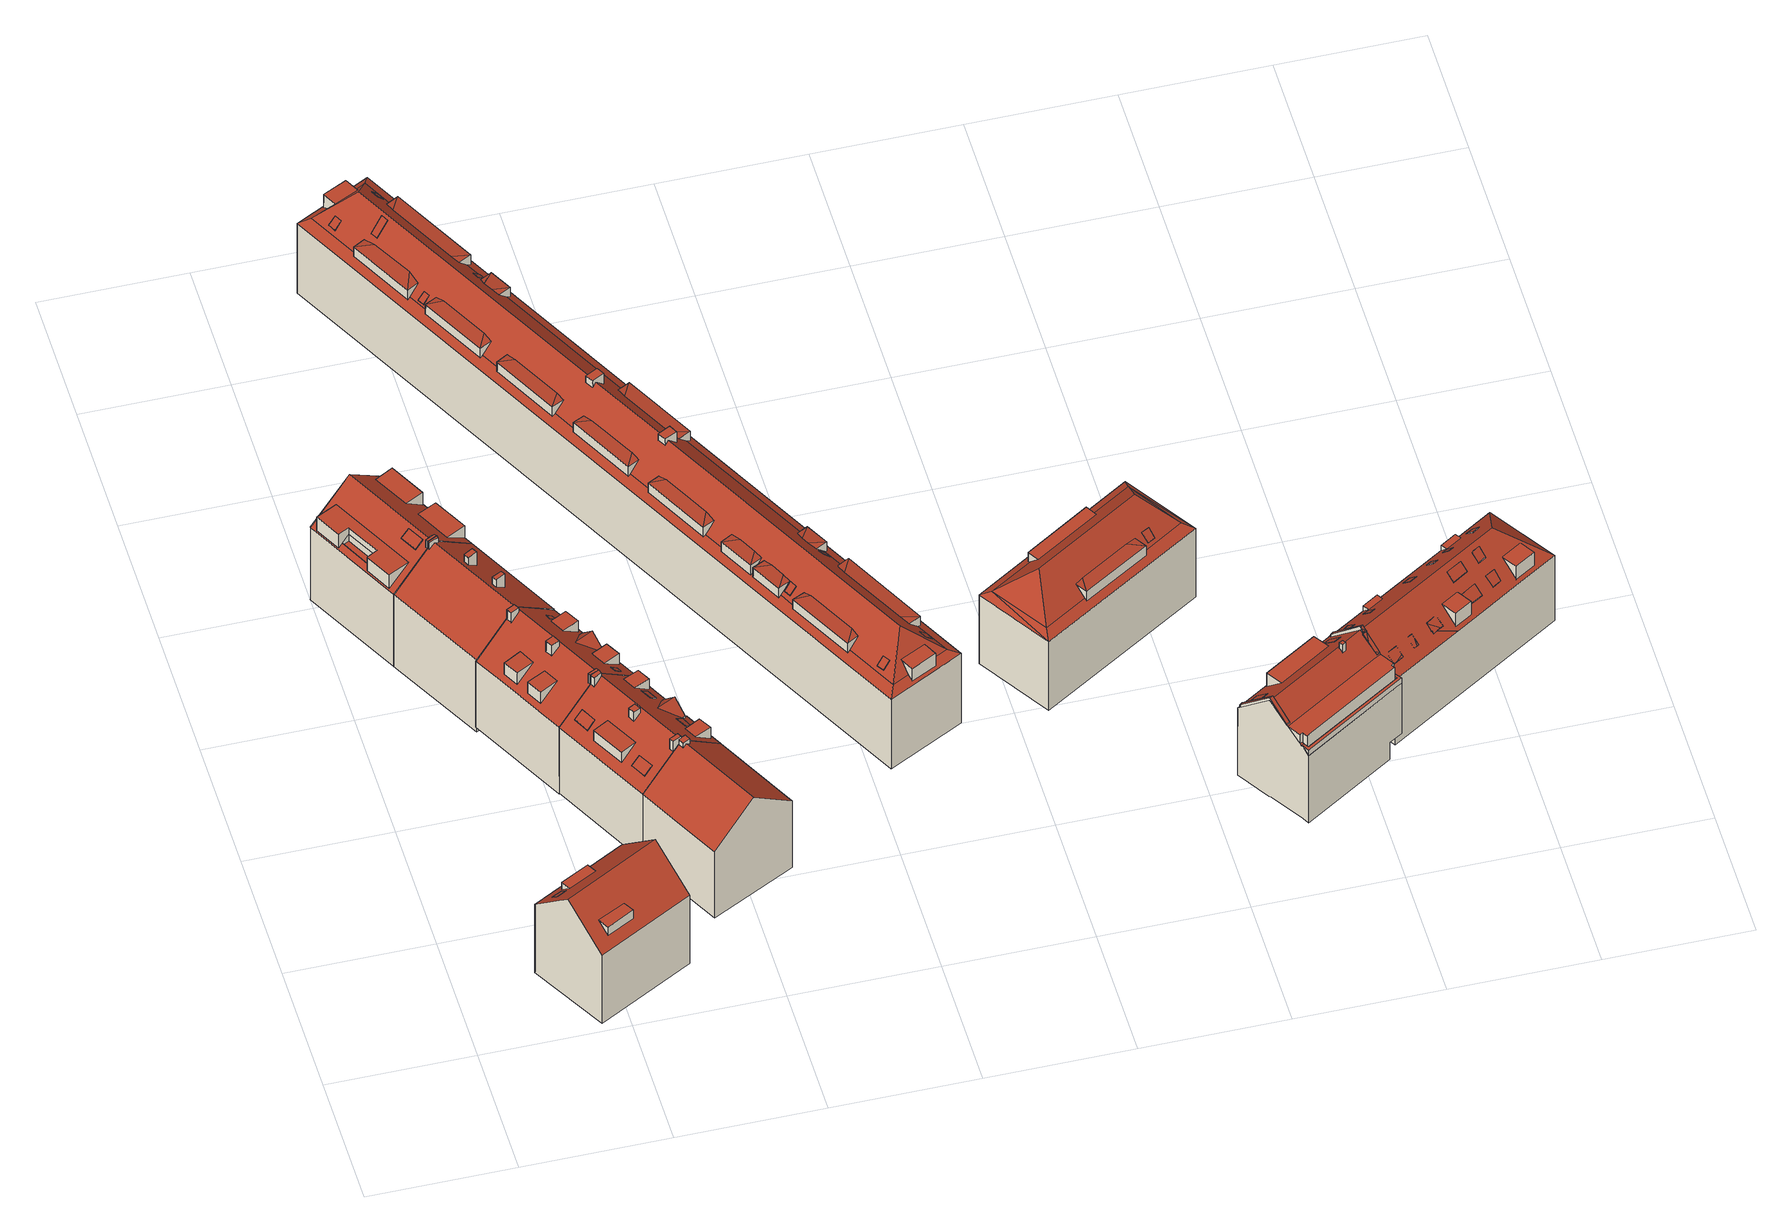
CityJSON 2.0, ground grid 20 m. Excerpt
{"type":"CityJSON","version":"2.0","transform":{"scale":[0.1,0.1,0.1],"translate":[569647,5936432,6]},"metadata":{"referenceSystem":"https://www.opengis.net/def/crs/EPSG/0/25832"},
"CityObjects":{
"building1":{"type":"Building","attributes":{"Grundfläche 2D":"183.162992","Grundhöhe NN":"7.407"},"children":["building1-1"],"geometry":[{"type":"Solid","lod":"3","boundaries":[[[[0,1,2,3]],[[4,5,6,7]],[[8,9,10,11],[3,2,12,13]],[[14,15,16,9,8,17],[6,18,19,7]],[[1,0,13,12]],[[1,12,2]],[[3,13,0]],[[6,5,18]],[[19,4,7]],[[19,18,5,4]],[[11,10,20,21]],[[17,8,11,21,22]],[[14,17,22,23]],[[10,9,16,15,14,23,20]],[[22,21,20,23]]]],"semantics":{"surfaces":[{"type":"RoofSurface"},{"type":"WallSurface"},{"type":"GroundSurface"}],"values":[[0,0,0,0,1,1,1,1,1,1,1,1,1,1,2]]}}]},
"building1-1":{"type":"BuildingInstallation","parents":["building1"],"geometry":[{"type":"MultiSurface","lod":"3","boundaries":[[[24,25,26,27]],[[28,29,24,27]],[[25,24,29,30]],[[30,31,26,25]],[[27,26,31,28]]],"semantics":{"surfaces":[{"type":"RoofSurface"},{"type":"WallSurface"}],"values":[0,1,1,1,1]}}]},
"building2":{"type":"Building","attributes":{"Grundfläche 2D":"204.741550","Grundhöhe NN":"6.659"},"children":["building2-1","building2-2","building2-3"],"geometry":[{"type":"MultiSurface","lod":"3","boundaries":[[[32,33,34,35]],[[36,37,38,39,40,41,42,43,44,45]],[[46,47,48,49]],[[50,51,52,53,54,55,56,57],[58,41,40,59,60,61,62,63]],[[53,52,51,64,65,66],[35,34,67,68],[49,48,69,70]],[[33,67,34]],[[35,68,32]],[[33,32,68,67]],[[43,42,58,63]],[[63,62,71,45,44,43]],[[71,72,36,45]],[[72,61,60,38,37,36]],[[39,38,60,59]],[[40,39,59]],[[42,41,58]],[[69,48,47]],[[46,49,70]],[[47,46,70,69]],[[57,56,55,73,74]],[[65,64,51,50,57,74,75]],[[66,65,75,76]],[[55,54,53,66,76,77,73]],[[76,75,74,73,77]]],"semantics":{"surfaces":[{"type":"RoofSurface"},{"type":"WallSurface"},{"type":"GroundSurface"}],"values":[0,0,0,0,0,1,1,1,1,1,1,1,1,1,1,1,1,1,1,1,1,1,2]}}]},
"building2-1":{"type":"BuildingInstallation","parents":["building2"],"geometry":[{"type":"MultiSurface","lod":"3","boundaries":[[[78,79,80,81,82,83]],[[51,64,81,80,79,50]],[[64,84,82,81]],[[52,85,78,83,82,84]],[[85,50,79,78]]],"semantics":{"surfaces":[{"type":"RoofSurface"},{"type":"WallSurface"}],"values":[0,1,1,1,1]}}]},
"building2-2":{"type":"BuildingInstallation","parents":["building2"],"geometry":[{"type":"MultiSurface","lod":"3","boundaries":[[[86,87,88,89]],[[62,87,86,71]],[[88,87,62,61]],[[72,89,88,61]],[[71,86,89,72]]],"semantics":{"surfaces":[{"type":"RoofSurface"},{"type":"WallSurface"}],"values":[0,1,1,1,1]}}]},
"building2-3":{"type":"BuildingInstallation","parents":["building2"],"geometry":[{"type":"MultiSurface","lod":"3","boundaries":[[[90,91,92,93]],[[93,92,94,95]],[[90,93,95,96]],[[96,97,91,90]],[[92,91,97,94]]],"semantics":{"surfaces":[{"type":"RoofSurface"},{"type":"WallSurface"}],"values":[0,1,1,1,1]}}]},
"building3":{"type":"Building","attributes":{"Grundfläche 2D":"201.002032","Grundhöhe NN":"6.659"},"children":["building3-1","building3-2","building3-3"],"geometry":[{"type":"Solid","lod":"3","boundaries":[[[[98,57,99,100,101,102]],[[102,101,100,103,104,65,105]],[[99,57,74,106]],[[107,104,103,100,99,106,108]],[[65,104,107,75]],[[57,98,102,105,65,75,74]],[[107,108,106,74,75]]]],"semantics":{"surfaces":[{"type":"RoofSurface"},{"type":"WallSurface"},{"type":"GroundSurface"}],"values":[[0,0,1,1,1,1,2]]}}]},
"building3-1":{"type":"BuildingInstallation","parents":["building3"],"geometry":[{"type":"MultiSurface","lod":"3","boundaries":[[[109,110,111,112]],[[112,111,113,114]],[[109,112,114,115]],[[110,109,115,116]],[[111,110,116,113]]],"semantics":{"surfaces":[{"type":"RoofSurface"},{"type":"WallSurface"}],"values":[0,1,1,1,1]}}]},
"building3-2":{"type":"BuildingInstallation","parents":["building3"],"geometry":[{"type":"MultiSurface","lod":"3","boundaries":[[[117,118,119,120]],[[120,119,121,122]],[[117,120,122,123]],[[118,117,123,124]],[[119,118,124,121]]],"semantics":{"surfaces":[{"type":"RoofSurface"},{"type":"WallSurface"}],"values":[0,1,1,1,1]}}]},
"building3-3":{"type":"BuildingInstallation","parents":["building3"],"geometry":[{"type":"MultiSurface","lod":"3","boundaries":[[[79,125,126,127,128,81,80]],[[98,129,125,79]],[[130,128,127,126,125,129,101,131]],[[130,105,81,128]],[[102,98,79,80,81,105]]],"semantics":{"surfaces":[{"type":"RoofSurface"},{"type":"WallSurface"}],"values":[0,1,1,1,1]}}]},
"building4":{"type":"Building","attributes":{"Grundfläche 2D":"202.611002","Grundhöhe NN":"7.564"},"children":["building4-1","building4-2","building4-3","building4-4","building4-5","building4-6","building4-7"],"geometry":[{"type":"Solid","lod":"3","boundaries":[[[[132,133,134,135]],[[136,132,135,137]],[[138,139,140,141]],[[142,143,144,100,99,145,146,147],[148,141,140,149],[150,151,152,153]],[[154,155,100,144,143,156,157,158,159,160,137,135,134,161,162]],[[163,164,151,150]],[[134,133,161]],[[160,136,137]],[[136,160,159,162,161,133,132]],[[139,138,148,149]],[[140,139,149]],[[138,141,148]],[[164,163,153,152]],[[151,164,152]],[[163,150,153]],[[147,146,145,165,166]],[[167,157,156,143,142,147,166,168]],[[158,157,167,169]],[[159,158,169,170]],[[162,159,170,171]],[[154,162,171,172]],[[155,154,172,173]],[[145,99,100,155,173,165]],[[167,168,166,165,173,172,171,170,169]]]],"semantics":{"surfaces":[{"type":"RoofSurface"},{"type":"WallSurface"},{"type":"GroundSurface"}],"values":[[0,0,0,0,0,0,1,1,1,1,1,1,1,1,1,1,1,1,1,1,1,1,1,2]]}}]},
"building4-1":{"type":"BuildingInstallation","parents":["building4"],"geometry":[{"type":"MultiSurface","lod":"3","boundaries":[[[174,175,176,177]],[[177,176,178,179]],[[179,180,174,177]],[[180,181,175,174]],[[175,181,178,176]]],"semantics":{"surfaces":[{"type":"RoofSurface"},{"type":"WallSurface"}],"values":[0,1,1,1,1]}}]},
"building4-2":{"type":"BuildingInstallation","parents":["building4"],"geometry":[{"type":"MultiSurface","lod":"3","boundaries":[[[182,183,184,185]],[[142,143,185,184]],[[143,186,182,185]],[[183,182,186,187]],[[187,142,184,183]]],"semantics":{"surfaces":[{"type":"RoofSurface"},{"type":"WallSurface"}],"values":[0,1,1,1,1]}}]},
"building4-3":{"type":"BuildingInstallation","parents":["building4"],"geometry":[{"type":"MultiSurface","lod":"3","boundaries":[[[188,189,190,191]],[[189,188,192,193]],[[190,189,193,194]],[[191,190,194,195]],[[188,191,195,192]]],"semantics":{"surfaces":[{"type":"RoofSurface"},{"type":"WallSurface"}],"values":[0,1,1,1,1]}}]},
"building4-4":{"type":"BuildingInstallation","parents":["building4"],"geometry":[{"type":"MultiSurface","lod":"3","boundaries":[[[196,197,198,199,200]],[[201,202,203,198,197,196]],[[199,198,203,204]],[[204,205,200,199]],[[196,200,205,201]]],"semantics":{"surfaces":[{"type":"RoofSurface"},{"type":"WallSurface"}],"values":[0,1,1,1,1]}}]},
"building4-5":{"type":"BuildingInstallation","parents":["building4"],"geometry":[{"type":"MultiSurface","lod":"3","boundaries":[[[206,207,208,209]],[[208,207,210]],[[211,206,209]],[[211,210,207,206]]],"semantics":{"surfaces":[{"type":"RoofSurface"},{"type":"WallSurface"}],"values":[0,1,1,1]}}]},
"building4-6":{"type":"BuildingInstallation","parents":["building4"],"geometry":[{"type":"MultiSurface","lod":"3","boundaries":[[[212,213,214,215]],[[216,214,213]],[[212,215,217]],[[217,216,213,212]]],"semantics":{"surfaces":[{"type":"RoofSurface"},{"type":"WallSurface"}],"values":[0,1,1,1]}}]},
"building4-7":{"type":"BuildingInstallation","parents":["building4"],"geometry":[{"type":"MultiSurface","lod":"3","boundaries":[[[218,219,220,221]],[[219,218,222,223]],[[221,220,224,225]],[[218,221,225,222]],[[220,219,223,224]]],"semantics":{"surfaces":[{"type":"RoofSurface"},{"type":"WallSurface"}],"values":[0,1,1,1,1]}}]},
"building5":{"type":"Building","attributes":{"Grundfläche 2D":"202.525290","Grundhöhe NN":"7.688"},"children":["building5-1","building5-2","building5-3","building5-4","building5-5","building5-6","building5-7","building5-8","building5-9"],"geometry":[{"type":"Solid","lod":"3","boundaries":[[[[226,227,228,229]],[[230,226,229,231]],[[232,157,143,233,234,235,236,237,238,239,231,229,228,240,241]],[[242,243,244,245,235,234,233,143,142,147],[246,247,248,249]],[[250,251,246,249]],[[228,227,240]],[[230,231,239]],[[230,239,238,241,240,227,226]],[[251,250,248,247]],[[251,247,246]],[[249,248,250]],[[242,147,252,253]],[[254,255,256,236,235,245,244,243,242,253,257]],[[237,236,256,258]],[[238,237,258,259]],[[241,238,259,260]],[[232,241,260,261]],[[157,232,261,262]],[[252,147,142,143,157,262,263]],[[256,255,254,257,253,252,263,262,261,260,259,258]]]],"semantics":{"surfaces":[{"type":"RoofSurface"},{"type":"WallSurface"},{"type":"GroundSurface"}],"values":[[0,0,0,0,0,1,1,1,1,1,1,1,1,1,1,1,1,1,1,2]]}}]},
"building5-1":{"type":"BuildingInstallation","parents":["building5"],"geometry":[{"type":"MultiSurface","lod":"3","boundaries":[[[264,265,266,267]],[[265,264,268,269]],[[267,266,270,271]],[[271,268,264,267]],[[269,270,266,265]]],"semantics":{"surfaces":[{"type":"RoofSurface"},{"type":"WallSurface"}],"values":[0,1,1,1,1]}}]},
"building5-2":{"type":"BuildingInstallation","parents":["building5"],"geometry":[{"type":"MultiSurface","lod":"3","boundaries":[[[272,273,274,275]],[[276,277,275,274]],[[277,278,272,275]],[[273,272,278,279]],[[274,273,279,276]]],"semantics":{"surfaces":[{"type":"RoofSurface"},{"type":"WallSurface"}],"values":[0,1,1,1,1]}}]},
"building5-3":{"type":"BuildingInstallation","parents":["building5"],"geometry":[{"type":"MultiSurface","lod":"3","boundaries":[[[280,281,282,283]],[[282,281,284]],[[280,283,285]],[[285,284,281,280]]],"semantics":{"surfaces":[{"type":"RoofSurface"},{"type":"WallSurface"}],"values":[0,1,1,1]}}]},
"building5-4":{"type":"BuildingInstallation","parents":["building5"],"geometry":[{"type":"MultiSurface","lod":"3","boundaries":[[[286,287,288,289]],[[289,288,290,291]],[[286,289,291,292]],[[287,286,292,293]],[[288,287,293,290]]],"semantics":{"surfaces":[{"type":"RoofSurface"},{"type":"WallSurface"}],"values":[0,1,1,1,1]}}]},
"building5-5":{"type":"BuildingInstallation","parents":["building5"],"geometry":[{"type":"MultiSurface","lod":"3","boundaries":[[[294,295,296,297]],[[295,294,298,299]],[[294,297,300,298]],[[297,296,301,300]],[[296,295,299,301]]],"semantics":{"surfaces":[{"type":"RoofSurface"},{"type":"WallSurface"}],"values":[0,1,1,1,1]}}]},
"building5-6":{"type":"BuildingInstallation","parents":["building5"],"geometry":[{"type":"MultiSurface","lod":"3","boundaries":[[[302,303,304,305]],[[305,304,306]],[[307,303,302]],[[307,306,304,303]]],"semantics":{"surfaces":[{"type":"RoofSurface"},{"type":"WallSurface"}],"values":[0,1,1,1]}}]},
"building5-7":{"type":"BuildingInstallation","parents":["building5"],"geometry":[{"type":"MultiSurface","lod":"3","boundaries":[[[308,309,310,311]],[[243,244,309,308]],[[310,309,244,312]],[[311,310,312,313]],[[313,243,308,311]]],"semantics":{"surfaces":[{"type":"RoofSurface"},{"type":"WallSurface"}],"values":[0,1,1,1,1]}}]},
"building5-8":{"type":"BuildingInstallation","parents":["building5"],"geometry":[{"type":"MultiSurface","lod":"3","boundaries":[[[314,315,316,317]],[[317,316,318,319]],[[314,317,319,320]],[[320,321,315,314]],[[321,318,316,315]]],"semantics":{"surfaces":[{"type":"RoofSurface"},{"type":"WallSurface"}],"values":[0,1,1,1,1]}}]},
"building5-9":{"type":"BuildingInstallation","parents":["building5"],"geometry":[{"type":"MultiSurface","lod":"3","boundaries":[[[322,185,184,323]],[[142,324,323,184]],[[322,323,324,325]],[[185,322,325,143]],[[143,142,184,185]]],"semantics":{"surfaces":[{"type":"RoofSurface"},{"type":"WallSurface"}],"values":[0,1,1,1,1]}}]},
"building6":{"type":"Building","attributes":{"Grundfläche 2D":"175.727052","Grundhöhe NN":"7.592"},"children":["building6-1"],"geometry":[{"type":"Solid","lod":"3","boundaries":[[[[326,327,328,245,329,242]],[[330,236,331,235,245,328,327]],[[326,242,332,333]],[[330,327,326,333,334]],[[236,330,334,335]],[[336,337,332,242,329,245,235,331,236,335,338]],[[337,336,338,335,334,333,332]]]],"semantics":{"surfaces":[{"type":"RoofSurface"},{"type":"WallSurface"},{"type":"GroundSurface"}],"values":[[0,0,1,1,1,1,2]]}}]},
"building6-1":{"type":"BuildingInstallation","parents":["building6"],"geometry":[{"type":"MultiSurface","lod":"3","boundaries":[[[339,340,341,342,343,344]],[[331,235,245,329,340,339,344,343]],[[341,340,329,345]],[[341,345,328,346,342]],[[343,342,346,331]]],"semantics":{"surfaces":[{"type":"RoofSurface"},{"type":"WallSurface"}],"values":[0,1,1,1,1]}}]},
"building7":{"type":"Building","attributes":{"Grundfläche 2D":"1304.104031","Grundhöhe NN":"7.611"},"children":["building7-1","building7-2","building7-3","building7-4","building7-5","building7-6","building7-7","building7-8","building7-9","building7-10","building7-11"],"geometry":[{"type":"Solid","lod":"3","boundaries":[[[[347,348,349,350]],[[351,348,347,352]],[[353,351,352,354]],[[355,356,357]],[[358,355,357,359]],[[358,359,360]],[[361,362,363,364]],[[365,364,363,366]],[[365,366,367]],[[368,369,370]],[[371,368,370,372]],[[371,372,373]],[[374,375,376,377]],[[378,379,380,381,382,383,384,385,386,387,388,389,390,391,392,393,394,395,396,397,398,399,400,401,402,403,404,405,406,407,408,409,410,411,412,413]],[[414,415,416,417,418,388,387,419]],[[420,421,422,423,390,389,424,425]],[[426,427,428,429,430,431,432,433,434,435,436,437,425,424,418,417,438,439,440,441,442,443,444,445]],[[391,390,446,447,448,449,450,451,387,386,452,453,454,455,383,382,360,359,357,356,379,378,456,457,458,459,411,410,373,372,370,369,407,406,460,461,462,463,403,402,354,352,347,350,399,398,464,465,466,467,395,394,468,469,470,471]],[[472,434,433,473,474,475,476,430,429,477,478,479,480,426,445,367,366,363,362,442,441,481,482,483,484,438,417,451,450,449,448,447,446,425,437,485,486,487]],[[374,377,419,387,451,417,416]],[[488,459,458]],[[489,488,458,457]],[[489,457,456]],[[490,476,475]],[[491,490,475,474]],[[491,474,473]],[[492,472,487]],[[493,492,487,486]],[[493,486,485]],[[479,478,494,495]],[[494,478,477]],[[495,480,479]],[[496,497,470,469]],[[496,469,468]],[[497,471,470]],[[498,499,500,501]],[[502,463,462]],[[503,502,462,461]],[[503,461,460]],[[504,466,465,505]],[[466,504,506,467]],[[505,465,464]],[[507,508,483,482]],[[507,482,481]],[[508,484,483]],[[455,454,509]],[[510,509,454,453]],[[510,453,452]],[[498,501,420,425,446,390,423]],[[350,349,348,400,399]],[[401,351,353,354,402]],[[348,351,401,400]],[[356,355,380,379]],[[358,360,382,381]],[[381,380,355,358]],[[443,442,362,361,364]],[[365,367,445,444]],[[444,443,364,365]],[[369,368,408,407]],[[371,373,410,409]],[[409,408,368,371]],[[459,488,412,411]],[[489,456,378,413]],[[413,412,488,489]],[[476,490,431,430]],[[432,491,473,433]],[[432,431,490,491]],[[472,492,435,434]],[[493,485,437,436]],[[436,435,492,493]],[[377,376,414,419]],[[375,374,416,415]],[[376,375,415,414]],[[428,427,495,494]],[[480,495,427,426]],[[494,477,429,428]],[[393,392,497,496]],[[391,471,497,392]],[[496,468,394,393]],[[500,499,422,421]],[[501,500,421,420]],[[499,498,423,422]],[[463,502,404,403]],[[503,460,406,405]],[[405,404,502,503]],[[467,506,504,396,395]],[[505,464,398,397]],[[397,396,504,505]],[[440,439,508,507]],[[438,484,508,439]],[[507,481,441,440]],[[383,455,509,384]],[[510,452,386,385]],[[385,384,509,510]],[[389,388,511,512]],[[424,389,512,513]],[[418,424,513,514]],[[388,418,514,511]],[[513,512,511,514]]]],"semantics":{"surfaces":[{"type":"RoofSurface"},{"type":"WallSurface"},{"type":"GroundSurface"}],"values":[[0,0,0,0,0,0,0,0,0,0,0,0,0,0,0,0,0,0,0,0,0,0,0,0,0,0,0,0,0,0,0,0,0,0,0,0,0,0,0,0,0,0,0,0,0,0,0,0,0,1,1,1,1,1,1,1,1,1,1,1,1,1,1,1,1,1,1,1,1,1,1,1,1,1,1,1,1,1,1,1,1,1,1,1,1,1,1,1,1,1,1,1,1,1,1,1,1,1,2]]}}]},
"building7-1":{"type":"BuildingInstallation","parents":["building7"],"geometry":[{"type":"MultiSurface","lod":"3","boundaries":[[[515,516,517,518]],[[518,517,519,520]],[[515,518,520,521]],[[516,515,521,522]],[[517,516,522,519]]],"semantics":{"surfaces":[{"type":"RoofSurface"},{"type":"WallSurface"}],"values":[0,1,1,1,1]}}]},
"building7-2":{"type":"BuildingInstallation","parents":["building7"],"geometry":[{"type":"MultiSurface","lod":"3","boundaries":[[[523,524,525,526]],[[526,525,527,528]],[[523,526,528,529]],[[524,523,529,530]],[[525,524,530,527]]],"semantics":{"surfaces":[{"type":"RoofSurface"},{"type":"WallSurface"}],"values":[0,1,1,1,1]}}]},
"building7-3":{"type":"BuildingInstallation","parents":["building7"],"geometry":[{"type":"MultiSurface","lod":"3","boundaries":[[[531,532,533,534]],[[535,532,531,536,450]],[[535,537,533,532]],[[538,534,533,537,449]],[[538,536,531,534]]],"semantics":{"surfaces":[{"type":"RoofSurface"},{"type":"WallSurface"}],"values":[0,1,1,1,1]}}]},
"building7-4":{"type":"BuildingInstallation","parents":["building7"],"geometry":[{"type":"MultiSurface","lod":"3","boundaries":[[[539,540,541,542]],[[542,541,543,544]],[[539,542,544,545]],[[545,546,540,539]],[[546,543,541,540]]],"semantics":{"surfaces":[{"type":"RoofSurface"},{"type":"WallSurface"}],"values":[0,1,1,1,1]}}]},
"building7-5":{"type":"BuildingInstallation","parents":["building7"],"geometry":[{"type":"MultiSurface","lod":"3","boundaries":[[[547,548,549,550]],[[549,548,551,552]],[[552,553,550,549]],[[553,554,547,550]],[[548,547,554,551]]],"semantics":{"surfaces":[{"type":"RoofSurface"},{"type":"WallSurface"}],"values":[0,1,1,1,1]}}]},
"building7-6":{"type":"BuildingInstallation","parents":["building7"],"geometry":[{"type":"MultiSurface","lod":"3","boundaries":[[[555,556,557,558]],[[558,557,559,560]],[[555,558,560,561]],[[556,555,561,562]],[[557,556,562,559]]],"semantics":{"surfaces":[{"type":"RoofSurface"},{"type":"WallSurface"}],"values":[0,1,1,1,1]}}]},
"building7-7":{"type":"BuildingInstallation","parents":["building7"],"geometry":[{"type":"MultiSurface","lod":"3","boundaries":[[[563,564,565,566]],[[564,563,567,568]],[[565,564,568,569]],[[566,565,569,570]],[[563,566,570,567]]],"semantics":{"surfaces":[{"type":"RoofSurface"},{"type":"WallSurface"}],"values":[0,1,1,1,1]}}]},
"building7-8":{"type":"BuildingInstallation","parents":["building7"],"geometry":[{"type":"MultiSurface","lod":"3","boundaries":[[[571,572,573,574]],[[574,573,575,576]],[[571,574,576,577]],[[572,571,577,578]],[[573,572,578,575]]],"semantics":{"surfaces":[{"type":"RoofSurface"},{"type":"WallSurface"}],"values":[0,1,1,1,1]}}]},
"building7-9":{"type":"BuildingInstallation","parents":["building7"],"geometry":[{"type":"MultiSurface","lod":"3","boundaries":[[[579,580,581,582]],[[579,583,448,584,580]],[[584,585,581,580]],[[586,582,581,585,447]],[[586,583,579,582]]],"semantics":{"surfaces":[{"type":"RoofSurface"},{"type":"WallSurface"}],"values":[0,1,1,1,1]}}]},
"building7-10":{"type":"BuildingInstallation","parents":["building7"],"geometry":[{"type":"MultiSurface","lod":"3","boundaries":[[[587,588,589,590]],[[588,587,591,592]],[[590,589,593,594]],[[587,590,594,591]],[[589,588,592,593]]],"semantics":{"surfaces":[{"type":"RoofSurface"},{"type":"WallSurface"}],"values":[0,1,1,1,1]}}]},
"building7-11":{"type":"BuildingInstallation","parents":["building7"],"geometry":[{"type":"MultiSurface","lod":"3","boundaries":[[[595,596,597,598]],[[598,597,599,600]],[[595,598,600,601]],[[596,595,601,602]],[[597,596,602,599]]],"semantics":{"surfaces":[{"type":"RoofSurface"},{"type":"WallSurface"}],"values":[0,1,1,1,1]}}]},
"building8":{"type":"Building","attributes":{"Grundfläche 2D":"320.670430","Grundhöhe NN":"7.656"},"children":["building8-1"],"geometry":[{"type":"Solid","lod":"3","boundaries":[[[[603,604,605,606]],[[607,608,609,610]],[[609,608,611]],[[610,612,607]],[[613,614,615,616,617,618,619,620]],[[618,621,622]],[[617,621,618]],[[623,624,619]],[[624,620,619]],[[625,626,627,624,623,622,621,628]],[[616,611,608,607,612,613,620,629,630,617]],[[627,603,606,628,621,630,629,624]],[[630,621,617]],[[629,620,624]],[[606,605,625,628]],[[604,603,627,626]],[[605,604,626,625]],[[610,609,615,614]],[[612,610,614,613]],[[609,611,616,615]],[[631,632,619,618]],[[632,633,623,619]],[[633,634,622,623]],[[634,631,618,622]],[[634,633,632,631]]]],"semantics":{"surfaces":[{"type":"RoofSurface"},{"type":"WallSurface"},{"type":"GroundSurface"}],"values":[[0,0,0,0,0,0,0,0,0,0,0,0,0,0,1,1,1,1,1,1,1,1,1,1,2]]}}]},
"building8-1":{"type":"BuildingInstallation","parents":["building8"],"geometry":[{"type":"MultiSurface","lod":"3","boundaries":[[[635,636,637,638]],[[638,637,639,640]],[[635,638,640,641]],[[636,635,641,642]],[[637,636,642,639]]],"semantics":{"surfaces":[{"type":"RoofSurface"},{"type":"WallSurface"}],"values":[0,1,1,1,1]}}]},
"building9":{"type":"Building","attributes":{"Grundfläche 2D":"182.750552","Grundhöhe NN":"7.620"},"children":["building9-1","building9-2","building9-3","building9-4","building9-5","building9-6","building9-7"],"geometry":[{"type":"MultiSurface","lod":"3","boundaries":[[[643,644,645,646,647,648,649,650,651,652,653,654,655]],[[656,657,658,659]],[[660,661,662,663,664,665,650,649,648,647,666,667,668,669,670,671,672,673,674]],[[675,676,677,678,679,680,663,662,661,660,674,673,672,671],[681,682,659,658]],[[683,684,685,686,687,688,689,690,691,692,693,694,695,696]],[[697,653,652,651,691,690]],[[697,698,699,655,654,653]],[[699,700,643,655]],[[700,701,644,643]],[[701,686,685,646,645,644]],[[647,646,685]],[[691,651,650]],[[658,657,681]],[[656,659,682]],[[657,656,682,681]],[[702,703,704,694,693,692,691,650,665,664,663,680,679,705,706]],[[707,708,696,695,694,704,709]],[[684,683,696,708,710,668,667,666,647,685]],[[711,712,713,669,668,710]],[[714,715,716,677,676,675,671,670,669,713,717]],[[718,719,720,721,705,679,678,677,716,722]],[[721,720,707,709]],[[723,712,711,724]],[[724,725,726,723]],[[726,725,719,718]],[[726,718,722,716,715,714,717,713,712,723]],[[702,706,705,721,709,704,703]],[[725,724,711,710,708,707,720,719]]],"semantics":{"surfaces":[{"type":"RoofSurface"},{"type":"WallSurface"},{"type":"GroundSurface"},{"type":"OuterCeilingSurface"}],"values":[0,0,0,0,0,1,1,1,1,1,1,1,1,1,1,1,1,1,1,1,1,1,1,1,1,2,2,3]}}]},
"building9-1":{"type":"BuildingInstallation","parents":["building9"],"geometry":[{"type":"MultiSurface","lod":"3","boundaries":[[[727,728,729,730]],[[730,729,731,732]],[[727,730,732,733]],[[728,727,733,734]],[[729,728,734,731]]],"semantics":{"surfaces":[{"type":"RoofSurface"},{"type":"WallSurface"}],"values":[0,1,1,1,1]}}]},
"building9-2":{"type":"BuildingInstallation","parents":["building9"],"geometry":[{"type":"MultiSurface","lod":"3","boundaries":[[[735,736,737,738,739,740,741,742,743]],[[690,739,738,697]],[[690,689,688,740,739]],[[687,741,740,688]],[[686,742,741,687]],[[701,743,742,686]],[[700,735,743,701]],[[700,699,736,735]],[[698,697,738,737,736,699]]],"semantics":{"surfaces":[{"type":"RoofSurface"},{"type":"WallSurface"}],"values":[0,1,1,1,1,1,1,1,1]}}]},
"building9-3":{"type":"BuildingInstallation","parents":["building9"],"geometry":[{"type":"MultiSurface","lod":"3","boundaries":[[[744,745,746]],[[746,745,747]],[[748,745,744]],[[749,750,751,745]],[[752,753,754]],[[753,750,754]],[[755,752,754]],[[756,753,752]],[[756,757,758,759,753]],[[760,758,757]],[[761,750,753]],[[747,745,751]],[[749,745,748]],[[754,750,749]],[[675,762,744,746]],[[763,754,749,748,744,762,673]],[[754,763,764,755]],[[764,765,766,767,768,760,757,756,752,755]],[[768,666,758,760]],[[758,666,667,668,753,759]],[[668,669,761,753]],[[669,670,671,675,746,747,751,750,761]]],"semantics":{"surfaces":[{"type":"RoofSurface"},{"type":"WallSurface"}],"values":[0,0,0,0,0,0,0,0,0,0,0,0,0,0,1,1,1,1,1,1,1,1]}}]},
"building9-4":{"type":"BuildingInstallation","parents":["building9"],"geometry":[{"type":"MultiSurface","lod":"3","boundaries":[[[769,770,771,772]],[[770,769,773,774]],[[774,775,771,770]],[[776,772,771,775]],[[776,773,769,772]]],"semantics":{"surfaces":[{"type":"RoofSurface"},{"type":"WallSurface"}],"values":[0,1,1,1,1]}}]},
"building9-5":{"type":"BuildingInstallation","parents":["building9"],"geometry":[{"type":"MultiSurface","lod":"3","boundaries":[[[777,778,779,780]],[[781,782,783,784,780,779]],[[665,785,778,777]],[[786,779,778,785]],[[787,782,781,779,786,662]],[[787,680,783,782]],[[680,663,664,665,777,780,784,783]]],"semantics":{"surfaces":[{"type":"RoofSurface"},{"type":"WallSurface"}],"values":[0,0,1,1,1,1,1]}}]},
"building9-6":{"type":"BuildingInstallation","parents":["building9"],"geometry":[{"type":"MultiSurface","lod":"3","boundaries":[[[686,788,789,689,692,790,791,792,685]],[[687,688,789,788]],[[694,791,790,692,693]],[[694,695,696,792,791]],[[683,684,685,792,696]],[[687,788,686]],[[689,789,688]]],"semantics":{"surfaces":[{"type":"RoofSurface"},{"type":"WallSurface"}],"values":[0,1,1,1,1,1,1]}}]},
"building9-7":{"type":"BuildingInstallation","parents":["building9"],"geometry":[{"type":"MultiSurface","lod":"3","boundaries":[[[793,794,795,796]],[[796,795,797,798]],[[793,796,798,799]],[[794,793,799,800]],[[795,794,800,797]]],"semantics":{"surfaces":[{"type":"RoofSurface"},{"type":"WallSurface"}],"values":[0,1,1,1,1]}}]},
"building10":{"type":"Building","attributes":{"Grundfläche 2D":"322.682210","Grundhöhe NN":"7.875"},"children":["building10-1","building10-2","building10-3","building10-4","building10-5","building10-6","building10-7","building10-8","building10-9","building10-10","building10-11","building10-12","building10-13","building10-14","building10-15","building10-16","building10-17"],"geometry":[{"type":"Solid","lod":"3","boundaries":[[[[801,802,803,804]],[[671,670,669,668,805,806,807,803,808,809,810,811,812],[802,801,804,803]],[[813,811,810]],[[811,813,814,815,816,817,818,671,812]],[[810,809,808,803,807,819,820]],[[813,810,820,821]],[[818,817,816,815,814,813,821,822]],[[823,824,669,670,671,818,822,825]],[[668,669,824,826]],[[819,807,806,805,668,826,827]],[[827,826,824,823,825,822,821,820,819]]]],"semantics":{"surfaces":[{"type":"RoofSurface"},{"type":"WallSurface"},{"type":"GroundSurface"}],"values":[[0,0,0,0,1,1,1,1,1,1,2]]}}]},
"building10-1":{"type":"BuildingInstallation","parents":["building10"],"geometry":[{"type":"MultiSurface","lod":"3","boundaries":[[[828,829,830,831]],[[829,817,830]],[[831,816,828]],[[829,828,816,817]]],"semantics":{"surfaces":[{"type":"RoofSurface"},{"type":"WallSurface"}],"values":[0,1,1,1]}}]},
"building10-2":{"type":"BuildingInstallation","parents":["building10"],"geometry":[{"type":"MultiSurface","lod":"3","boundaries":[[[832,833,834,835]],[[835,834,836,837]],[[832,835,837,838]],[[833,832,838,839]],[[834,833,839,836]]],"semantics":{"surfaces":[{"type":"RoofSurface"},{"type":"WallSurface"}],"values":[0,1,1,1,1]}}]},
"building10-3":{"type":"BuildingInstallation","parents":["building10"],"geometry":[{"type":"MultiSurface","lod":"3","boundaries":[[[840,841,842,843,844,845]],[[843,846,847,845,844]],[[847,848,840,845]],[[842,841,840,848,849]],[[849,846,843,842]]],"semantics":{"surfaces":[{"type":"RoofSurface"},{"type":"WallSurface"}],"values":[0,1,1,1,1]}}]},
"building10-4":{"type":"BuildingInstallation","parents":["building10"],"geometry":[{"type":"MultiSurface","lod":"3","boundaries":[[[850,851,852,853]],[[851,850,854,855]],[[853,852,856,857]],[[850,853,857,854]],[[852,851,855,856]]],"semantics":{"surfaces":[{"type":"RoofSurface"},{"type":"WallSurface"}],"values":[0,1,1,1,1]}}]},
"building10-5":{"type":"BuildingInstallation","parents":["building10"],"geometry":[{"type":"MultiSurface","lod":"3","boundaries":[[[858,859,860,861]],[[861,860,862,863]],[[858,861,863,864]],[[859,858,864,865]],[[860,859,865,862]]],"semantics":{"surfaces":[{"type":"RoofSurface"},{"type":"WallSurface"}],"values":[0,1,1,1,1]}}]},
"building10-6":{"type":"BuildingInstallation","parents":["building10"],"geometry":[{"type":"MultiSurface","lod":"3","boundaries":[[[866,867,868,869]],[[870,871,869,868]],[[866,869,871,872]],[[867,866,872,873]],[[873,870,868,867]]],"semantics":{"surfaces":[{"type":"RoofSurface"},{"type":"WallSurface"}],"values":[0,1,1,1,1]}}]},
"building10-7":{"type":"BuildingInstallation","parents":["building10"],"geometry":[{"type":"MultiSurface","lod":"3","boundaries":[[[874,875,876,877]],[[877,876,878,879]],[[874,877,879,880]],[[875,874,880,881]],[[876,875,881,878]]],"semantics":{"surfaces":[{"type":"RoofSurface"},{"type":"WallSurface"}],"values":[0,1,1,1,1]}}]},
"building10-8":{"type":"BuildingInstallation","parents":["building10"],"geometry":[{"type":"MultiSurface","lod":"3","boundaries":[[[882,883,884,885]],[[886,887,883,882,888]],[[887,889,884,883]],[[890,885,884,889,891]],[[890,888,882,885]]],"semantics":{"surfaces":[{"type":"RoofSurface"},{"type":"WallSurface"}],"values":[0,1,1,1,1]}}]},
"building10-9":{"type":"BuildingInstallation","parents":["building10"],"geometry":[{"type":"MultiSurface","lod":"3","boundaries":[[[892,893,894,895,896,897,898,899]],[[896,900,802,897]],[[802,804,901,899,898,897]],[[901,902,892,899]],[[902,903,893,892]],[[904,900,896,895,894,893,903,801]]],"semantics":{"surfaces":[{"type":"RoofSurface"},{"type":"WallSurface"}],"values":[0,1,1,1,1,1]}}]},
"building10-10":{"type":"BuildingInstallation","parents":["building10"],"geometry":[{"type":"MultiSurface","lod":"3","boundaries":[[[905,906,907,908]],[[908,907,909,910]],[[905,908,910,911]],[[906,905,911,912]],[[907,906,912,909]]],"semantics":{"surfaces":[{"type":"RoofSurface"},{"type":"WallSurface"}],"values":[0,1,1,1,1]}}]},
"building10-11":{"type":"BuildingInstallation","parents":["building10"],"geometry":[{"type":"MultiSurface","lod":"3","boundaries":[[[913,914,915,916]],[[913,916,917,918]],[[914,913,918]],[[916,915,917]]],"semantics":{"surfaces":[{"type":"RoofSurface"},{"type":"WallSurface"}],"values":[0,1,1,1]}}]},
"building10-12":{"type":"BuildingInstallation","parents":["building10"],"geometry":[{"type":"MultiSurface","lod":"3","boundaries":[[[919,920,921,922,923]],[[924,919,923,922,925,926]],[[921,920,927,928]],[[922,921,928,925]],[[920,919,924,927]]],"semantics":{"surfaces":[{"type":"RoofSurface"},{"type":"WallSurface"}],"values":[0,1,1,1,1]}}]},
"building10-13":{"type":"BuildingInstallation","parents":["building10"],"geometry":[{"type":"MultiSurface","lod":"3","boundaries":[[[929,930,931,932]],[[930,815,931]],[[932,814,929]],[[930,929,814,815]]],"semantics":{"surfaces":[{"type":"RoofSurface"},{"type":"WallSurface"}],"values":[0,1,1,1]}}]},
"building10-14":{"type":"BuildingInstallation","parents":["building10"],"geometry":[{"type":"MultiSurface","lod":"3","boundaries":[[[933,934,935,936,937,938]],[[939,936,935,934,940,941]],[[936,939,937]],[[933,940,934]]],"semantics":{"surfaces":[{"type":"RoofSurface"},{"type":"WallSurface"}],"values":[0,1,1,1]}}]},
"building10-15":{"type":"BuildingInstallation","parents":["building10"],"geometry":[{"type":"MultiSurface","lod":"3","boundaries":[[[942,943,944,945]],[[946,947,943,942]],[[942,945,948,946]],[[949,948,945,944]],[[944,943,947,949]]],"semantics":{"surfaces":[{"type":"RoofSurface"},{"type":"WallSurface"}],"values":[0,1,1,1,1]}}]},
"building10-16":{"type":"BuildingInstallation","parents":["building10"],"geometry":[{"type":"MultiSurface","lod":"3","boundaries":[[[950,951,952,953]],[[951,950,954,955]],[[953,952,956,957]],[[950,953,957,954]],[[952,951,955,956]]],"semantics":{"surfaces":[{"type":"RoofSurface"},{"type":"WallSurface"}],"values":[0,1,1,1,1]}}]},
"building10-17":{"type":"BuildingInstallation","parents":["building10"],"geometry":[{"type":"MultiSurface","lod":"3","boundaries":[[[958,959,960,961]],[[961,960,962,963]],[[958,961,963,964]],[[959,958,964,965]],[[960,959,965,962]]],"semantics":{"surfaces":[{"type":"RoofSurface"},{"type":"WallSurface"}],"values":[0,1,1,1,1]}}]}
},
"vertices":[
[176,28,163],[214,49,163],[206,63,163],[168,43,163],[179,140,162],[140,119,162],[147,106,162],[186,127,162],[265,133,192],[133,61,192],[163,7,137],[295,79,137],[214,49,148],[176,28,148],[104,114,137],[118,89,163],[126,75,178],[236,186,137],[140,119,149],[179,140,149],[163,7,14],[295,79,14],[236,186,14],[104,114,14],
[142,104,162],[138,112,154],[124,105,154],[129,97,162],[129,97,161],[142,104,161],[138,112,153],[124,105,153],
[145,815,162],[119,866,162],[94,852,162],[120,802,162],[64,732,163],[54,727,163],[49,724,163],[68,687,163],[97,702,163],[35,822,163],[6,807,163],[25,771,163],[30,774,163],[40,779,163],[181,746,162],[156,794,162],[130,781,162],[155,732,162],[122,703,180],[130,707,187],[128,711,187],[59,846,187],[0,816,138],[0,815,137],[5,807,137],[71,677,137],[6,807,139],[68,687,139],[49,724,139],[54,727,143],[30,774,143],[25,771,139],[135,710,183],[188,737,137],[117,876,137],[119,866,140],[145,815,140],[156,794,140],[181,746,140],[40,779,152],[64,732,152],[0,815,7],[71,677,7],[188,737,7],[117,876,7],[0,816,7],
[120,706,193],[122,703,193],[130,707,193],[135,710,193],[133,713,193],[128,711,193],[133,713,183],[120,706,180],
[40,779,139],[30,774,139],[54,727,139],[64,732,139],
[107,739,184],[96,734,175],[108,710,175],[119,716,184],[108,710,174],[119,716,183],[107,739,183],[96,734,174],
[122,703,181],[142,541,137],[200,571,188],[131,704,188],[130,707,188],[258,601,138],[258,602,137],[135,710,184],[142,541,7],[258,602,7],[258,601,7],
[176,669,194],[172,676,194],[160,669,194],[163,662,194],[160,669,181],[163,662,181],[176,669,170],[172,676,170],
[200,623,194],[197,629,194],[184,622,194],[187,616,194],[184,622,181],[187,616,181],[200,623,170],[197,629,170],
[123,700,193],[131,704,193],[132,704,193],[136,706,193],[123,700,181],[136,706,184],[132,704,188],
[288,527,165],[279,544,146],[275,542,146],[262,513,165],[297,510,146],[293,508,146],[168,504,162],[179,483,162],[203,495,163],[192,517,163],[259,427,177],[271,433,188],[239,495,188],[141,541,136],[162,501,136],[212,403,136],[168,504,142],[179,483,142],[213,477,163],[224,456,163],[199,443,142],[188,465,142],[288,543,136],[258,601,136],[329,463,137],[329,463,136],[301,517,136],[295,513,142],[297,510,142],[279,544,142],[281,540,142],[188,465,162],[199,443,162],[141,541,16],[212,403,16],[329,463,16],[271,433,16],[301,517,16],[295,513,16],[281,540,16],[288,543,16],[258,601,16],
[191,556,194],[202,562,194],[198,569,194],[187,563,194],[198,569,186],[187,563,176],[191,556,176],[202,562,186],
[269,436,194],[257,430,194],[259,427,194],[271,433,194],[269,436,188],[257,430,177],
[299,457,161],[308,462,152],[305,469,152],[295,464,161],[299,457,160],[308,462,151],[305,469,151],[295,464,160],
[231,503,195],[221,498,195],[220,497,195],[225,488,195],[236,493,195],[231,503,185],[221,498,177],[220,497,176],[225,488,176],[236,493,185],
[276,551,162],[265,571,162],[242,559,162],[253,539,162],[265,571,142],[276,551,142],
[311,483,162],[300,503,162],[277,491,162],[288,471,162],[300,503,142],[311,483,142],
[243,565,161],[253,570,152],[249,577,152],[240,572,161],[243,565,160],[253,570,151],[249,577,151],[240,572,160],
[358,390,165],[349,408,145],[345,406,145],[333,377,165],[367,373,145],[363,371,145],[358,405,136],[274,427,188],[339,301,188],[342,295,188],[400,324,136],[371,381,136],[365,378,142],[367,373,142],[349,408,142],[352,402,142],[283,264,136],[329,288,176],[341,294,187],[342,294,188],[291,327,164],[270,316,145],[246,362,145],[267,373,164],[246,362,163],[270,316,163],[212,403,17],[283,264,17],[342,294,17],[342,295,17],[400,324,17],[341,294,17],[371,381,17],[365,378,17],[352,402,17],[358,405,17],[329,463,17],[271,433,17],
[302,288,159],[291,309,159],[280,304,149],[291,282,149],[302,288,158],[291,309,158],[280,304,148],[291,282,148],
[295,352,192],[305,357,192],[300,366,192],[291,361,192],[300,366,184],[291,361,176],[295,352,176],[305,357,184],
[389,330,162],[379,348,162],[357,336,162],[366,319,162],[379,348,142],[389,330,142],
[330,403,158],[339,408,150],[332,422,150],[322,418,158],[332,422,149],[322,418,157],[330,403,157],[339,408,149],
[253,383,159],[242,404,159],[231,399,149],[242,377,149],[253,383,158],[242,404,158],[242,377,148],[231,399,148],
[314,421,162],[336,432,161],[327,450,161],[305,439,162],[327,450,142],[336,432,142],
[329,288,195],[341,294,195],[338,300,195],[326,294,195],[338,300,187],[326,294,176],
[360,345,158],[369,350,150],[362,365,150],[352,360,158],[362,365,149],[352,360,157],[360,345,157],[369,350,149],
[273,427,194],[262,421,194],[262,421,177],[273,427,188],
[345,145,136],[403,175,188],[346,287,188],[337,292,184],[461,205,136],[347,297,184],[283,264,16],[345,145,16],[461,205,16],[400,324,16],[342,294,16],[337,292,16],[342,295,16],
[342,294,193],[337,292,193],[341,284,193],[351,289,193],[347,297,193],[342,295,193],[341,284,184],[351,289,184],
[519,607,166],[508,585,165],[511,587,165],[525,594,165],[483,634,165],[507,631,166],[486,636,165],[499,643,165],[278,1035,165],[294,1043,165],[289,1057,167],[231,1126,165],[254,1124,167],[247,1134,165],[321,1157,164],[309,1151,164],[311,1140,167],[325,1159,164],[341,1128,164],[318,1128,167],[325,1119,164],[404,789,165],[420,798,165],[415,811,166],[357,881,165],[380,878,166],[373,889,165],[199,1335,169],[189,1355,169],[156,1339,169],[166,1319,169],[295,1009,150],[281,1036,150],[278,1035,148],[231,1126,148],[234,1128,150],[219,1157,150],[216,1155,148],[170,1245,148],[173,1247,150],[135,1320,150],[118,1324,142],[624,338,142],[631,354,150],[594,426,150],[591,424,148],[544,515,148],[547,516,150],[535,540,150],[532,538,148],[510,581,148],[514,583,150],[511,587,150],[508,585,148],[483,634,148],[486,636,150],[471,665,150],[468,664,148],[421,756,148],[424,758,150],[407,791,150],[404,789,148],[357,881,148],[360,882,150],[343,916,150],[339,914,148],[292,1007,148],[156,1339,145],[189,1355,145],[192,1349,150],[216,1362,150],[223,1378,142],[159,1332,150],[689,384,150],[692,377,145],[657,359,145],[654,366,150],[729,392,142],[712,396,150],[438,929,150],[443,931,147],[495,830,147],[490,828,150],[591,632,150],[594,633,148],[611,601,148],[607,600,150],[626,564,150],[630,567,147],[691,447,147],[687,444,150],[241,1313,150],[246,1316,147],[308,1195,147],[303,1192,150],[321,1157,150],[325,1159,148],[341,1128,148],[337,1126,150],[654,409,196],[457,793,196],[451,804,196],[395,913,196],[390,924,196],[193,1307,196],[186,1254,165],[196,1240,168],[226,1183,168],[232,1164,165],[308,1016,165],[315,1004,166],[351,935,166],[356,922,165],[437,764,165],[444,754,167],[478,687,167],[484,672,165],[527,589,165],[534,578,166],[543,559,166],[549,547,165],[561,523,165],[567,514,167],[602,446,167],[607,433,165],[613,558,164],[595,593,164],[587,603,167],[582,613,167],[579,625,164],[478,821,164],[469,834,166],[431,907,166],[426,922,164],[291,1186,164],[283,1197,166],[234,1293,166],[229,1307,164],[674,438,164],[666,450,166],[618,543,166],[339,914,165],[292,1007,165],[594,633,164],[611,601,164],[630,567,164],[691,447,164],[495,830,164],[443,931,164],[544,515,165],[591,424,165],[648,378,167],[657,359,167],[692,377,167],[683,396,167],[468,664,165],[421,756,165],[532,538,165],[510,581,165],[535,540,165],[308,1195,164],[246,1316,164],[216,1155,165],[170,1245,165],[118,1324,16],[624,338,16],[729,392,16],[223,1378,16],
[240,1142,163],[236,1150,163],[227,1146,154],[232,1137,154],[227,1146,153],[232,1137,153],[240,1142,162],[236,1150,162],
[602,580,166],[611,584,155],[607,592,155],[597,588,166],[607,592,154],[597,588,165],[602,580,165],[611,584,154],
[401,930,202],[384,921,202],[390,910,202],[407,919,202],[384,921,190],[401,930,183],[390,910,190],[407,919,183],
[221,1321,166],[230,1325,155],[225,1336,155],[216,1331,166],[225,1336,154],[216,1331,165],[221,1321,165],[230,1325,154],
[166,1292,166],[161,1302,166],[152,1298,156],[157,1287,156],[161,1302,165],[152,1298,155],[157,1287,155],[166,1292,165],
[216,1253,193],[211,1263,193],[195,1254,174],[200,1244,174],[195,1254,173],[200,1244,173],[216,1253,192],[211,1263,192],
[554,535,166],[549,545,166],[540,540,156],[545,531,156],[554,535,165],[549,545,165],[540,540,155],[545,531,155],
[688,409,166],[698,414,155],[693,425,155],[683,420,166],[693,425,154],[683,420,165],[688,409,165],[698,414,154],
[463,810,202],[446,801,202],[452,790,202],[469,798,202],[463,810,183],[446,801,190],[452,790,190],[469,798,183],
[634,381,166],[628,391,166],[619,386,156],[625,376,156],[634,381,165],[628,391,165],[619,386,155],[625,376,155],
[307,1156,164],[317,1162,153],[313,1170,153],[303,1164,164],[313,1170,152],[303,1164,163],[307,1156,163],[317,1162,152],
[949,562,163],[940,577,163],[850,520,163],[859,505,163],[972,501,165],[904,458,165],[903,435,164],[995,492,164],[893,451,164],[985,508,164],[993,496,149],[995,492,147],[903,435,147],[901,438,149],[842,401,149],[840,384,141],[1068,527,141],[1051,533,149],[792,479,149],[777,485,141],[1004,628,141],[1003,611,149],[850,520,147],[940,577,147],[942,573,149],[852,517,149],[996,552,196],[848,459,196],[840,384,17],[1068,527,17],[1004,628,17],[777,485,17],
[1006,521,165],[995,515,165],[1001,506,154],[1011,512,154],[1001,506,153],[1011,512,153],[1006,521,164],[995,515,164],
[1241,209,164],[1238,214,164],[1239,214,164],[1242,216,164],[1230,235,165],[1214,225,165],[1208,222,165],[1086,144,165],[1097,127,164],[1100,129,164],[1101,129,164],[1103,125,164],[1105,123,164],[1157,286,165],[1084,240,165],[1098,219,165],[1171,265,165],[1182,241,189],[1176,238,189],[1073,173,189],[1069,171,189],[1070,170,189],[1085,146,166],[1229,236,166],[1223,247,175],[1217,256,184],[1218,257,184],[1217,258,185],[1214,262,189],[1213,262,189],[1210,260,189],[1209,259,189],[1187,305,141],[1185,308,137],[1185,309,137],[1181,306,137],[1040,217,137],[1042,213,141],[1084,240,141],[1157,286,141],[1245,211,142],[1243,214,146],[1242,216,147],[1239,214,147],[1244,207,140],[1106,120,140],[1102,127,147],[1100,129,148],[1097,127,148],[1098,125,147],[1100,123,145],[1105,114,137],[1245,203,137],[1249,205,137],[1101,129,148],[1103,125,145],[1105,123,142],[1241,209,142],[1238,214,147],[1070,170,16],[1100,123,16],[1105,114,16],[1040,217,16],[1069,171,16],[1231,194,47],[1249,205,47],[1231,194,16],[1217,256,47],[1217,257,47],[1217,257,16],[1218,257,16],[1214,262,16],[1185,308,16],[1185,309,16],[1217,258,16],[1177,304,16],[1177,304,47],[1166,297,47],[1166,297,16],[1181,306,16],[1188,302,16],[1188,302,47],[1181,298,47],[1181,298,16],
[1189,276,166],[1179,292,148],[1170,287,148],[1180,270,166],[1170,287,147],[1180,270,165],[1189,276,165],[1179,292,147],
[1241,209,138],[1105,123,138],[1103,125,138],[1101,129,138],[1100,129,138],[1106,120,138],[1244,207,138],[1239,214,138],[1238,214,138],
[1183,302,146],[1213,262,195],[1187,305,146],[1214,262,195],[1210,260,195],[1211,258,193],[1217,258,189],[1214,262,194],[1212,253,188],[1217,256,188],[1213,255,189],[1212,254,189],[1217,246,180],[1223,237,170],[1229,236,167],[1223,247,178],[1225,234,167],[1218,257,188],[1183,302,141],[1213,255,185],[1212,254,185],[1212,253,184],[1217,246,177],[1223,237,169],[1225,234,166],
[1182,240,198],[1177,237,198],[1180,232,198],[1185,235,198],[1182,240,188],[1177,237,188],[1180,232,184],[1185,235,184],
[1085,146,168],[1089,148,168],[1074,173,194],[1070,170,194],[1073,173,194],[1046,216,146],[1042,213,146],[1069,171,194],[1089,148,166],[1074,173,189],[1046,216,141],
[1244,207,147],[1106,120,147],[1100,123,147],[1105,114,147],[1249,205,147],
[1076,205,166],[1066,221,148],[1057,215,148],[1067,199,166],[1057,215,147],[1067,199,165],[1076,205,165],[1066,221,147],
[1305,271,150],[1312,272,147],[1341,276,136],[1313,272,147],[1223,247,173],[1242,216,138],[1243,214,136],[1366,292,136],[1435,336,136],[1491,371,136],[1415,388,189],[1377,364,189],[1432,464,136],[1378,430,136],[1356,416,136],[1257,354,136],[1235,340,136],[1185,308,136],[1243,214,19],[1491,371,19],[1432,464,19],[1185,308,19],[1217,258,19],[1218,257,19],[1214,262,19],[1217,256,19],[1242,216,19],
[1257,354,145],[1235,340,145],[1241,332,145],[1262,345,145],
[1366,395,160],[1360,404,149],[1354,400,149],[1360,391,160],[1354,400,148],[1360,391,159],[1366,395,159],[1360,404,148],
[1392,366,184],[1384,361,184],[1381,358,184],[1387,349,173],[1396,355,173],[1398,356,173],[1387,349,172],[1398,356,172],[1392,366,183],[1381,358,183],
[1309,358,160],[1303,368,149],[1293,362,149],[1299,352,160],[1309,358,159],[1303,368,148],[1293,362,148],[1299,352,159],
[1342,379,160],[1336,389,149],[1329,384,149],[1335,375,160],[1329,384,148],[1335,375,159],[1342,379,159],[1336,389,148],
[1254,249,159],[1239,240,159],[1246,230,148],[1260,239,148],[1246,230,147],[1260,239,147],[1254,249,158],[1239,240,158],
[1406,345,160],[1393,337,160],[1400,327,148],[1412,335,148],[1400,327,147],[1412,335,147],[1406,345,159],[1393,337,159],
[1361,303,148],[1383,316,148],[1376,327,160],[1355,313,160],[1368,307,147],[1383,316,147],[1361,303,147],[1376,327,159],[1355,313,159],[1371,323,159],
[1315,288,159],[1301,278,159],[1305,271,151],[1306,271,150],[1307,268,148],[1312,272,148],[1313,272,148],[1322,278,148],[1307,268,147],[1322,278,147],[1315,288,158],[1301,278,158],[1306,271,149],
[1407,421,160],[1401,430,149],[1391,424,149],[1397,414,160],[1391,424,148],[1397,414,159],[1407,421,159],[1401,430,148],
[1363,295,164],[1350,316,164],[1326,301,164],[1339,280,164],[1339,280,140],[1363,295,140],
[1238,327,149],[1231,323,149],[1237,313,160],[1244,317,160],[1243,318,159],[1238,327,148],[1244,317,159],[1243,318,158],[1231,323,148],[1237,313,159],
[1378,430,145],[1356,416,145],[1361,408,145],[1384,422,145],
[1420,360,164],[1433,339,164],[1434,340,164],[1461,357,164],[1448,378,164],[1425,363,164],[1461,357,140],[1433,339,140],[1434,340,140],
[1278,264,159],[1271,260,159],[1277,250,148],[1284,254,148],[1278,264,158],[1271,260,158],[1284,254,147],[1277,250,147],
[1213,298,160],[1207,308,149],[1201,304,149],[1207,294,160],[1213,298,159],[1207,308,148],[1201,304,148],[1207,294,159],
[1363,347,184],[1342,334,184],[1348,324,173],[1369,338,173],[1348,324,172],[1369,338,172],[1363,347,183],[1342,334,183]
]}
